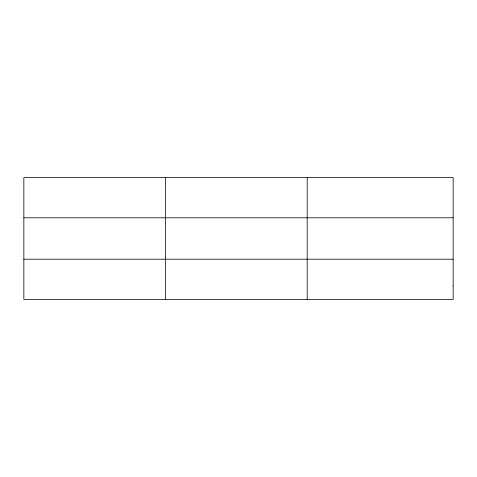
<?xml version="1.0" encoding="UTF-8"?>
<svg xmlns="http://www.w3.org/2000/svg" width="477" height="477" viewBox="0 0 477 477"><rect width="100%" height="100%" fill="white"/><g stroke="black" fill="none" stroke-linecap="round" stroke-linejoin="round"><path stroke-width="0.72" d="M165.519 177.623L165.519 299.377M307.188 177.623L307.188 299.377M23.85 217.798L453.15 217.798M23.85 259.202L453.15 259.202M453.15 285.985L453.15 299.377L23.85 299.377L23.85 177.623L453.15 177.623L453.15 285.985"/></g></svg>
